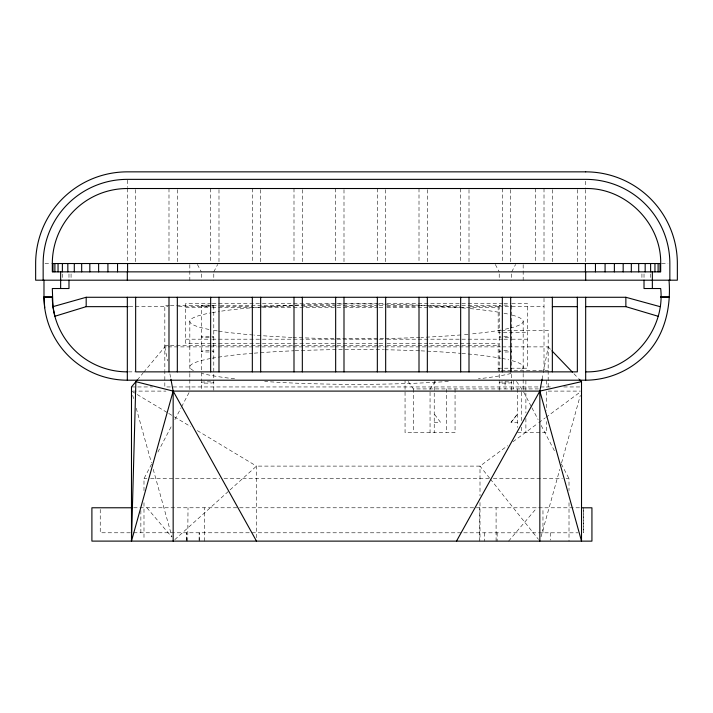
<?xml version="1.0" encoding="UTF-8"?>
<svg xmlns="http://www.w3.org/2000/svg" width="713" height="713" viewBox="0 0 713 713"><rect width="100%" height="100%" fill="white"/><g stroke="black" fill="none" stroke-linecap="round" stroke-linejoin="round"><path stroke-width="0.53" stroke-dasharray="3.56 2.67" d="M140.862 532.798L140.862 508.859M187.733 541.114L188.018 507.772M204.399 541.114L204.408 507.772M479.421 541.122L479.421 507.79M496.088 541.131L496.088 507.79M542.967 532.798L542.967 507.772M542.076 379.236L543.092 373.844M543.297 372.765L548.172 346.883L501.506 346.883M541.033 536.827L559.785 469.323M561.568 462.889L580.32 395.385M143.99 490.669L143.99 478.601L151.717 463.86M157.894 452.06L171.797 425.509M174.89 419.609L181.066 407.818M181.583 406.829L189.31 392.088M213.784 271.858L217.67 264.452M511.72 271.858L515.606 264.452M435.304 381.419L430.055 388.915L430.055 432.666M511.31 422.256L517.558 413.923L510.891 422.256L517.558 422.256M137.297 379.976L142.939 373.193M143.643 372.338L164.828 346.883L167.047 346.883M508.592 541.14L536.925 507.772M174.81 539.625L229.265 490.615M230.094 489.867L256.493 466.106L480.001 466.106L507.603 445.705M512.95 441.757L537.878 423.344M538.77 422.684L545.008 418.076M545.891 417.417L580.623 391.758M45.026 263.525L51.274 263.525M661.726 263.525L667.974 263.525M211.253 303.48L185.656 303.48L185.656 343.336L211.235 343.336M212.367 303.48L261.341 303.48M262.455 303.48L335.912 303.48M337.026 303.48L378.202 303.48M379.316 303.48L385.991 303.48M387.106 303.48L502.861 303.48M503.966 303.48L510.651 303.48M511.765 303.48L527.344 303.48L527.344 368.202L498.173 368.202M169.266 305.449L164.828 305.449L164.828 370.6M170.38 305.449L211.494 305.449M212.608 305.449L219.274 305.449M220.379 305.449L335.948 305.449M337.053 305.449L378.166 305.449M379.28 305.449L385.947 305.449M387.061 305.449L498.173 305.449L498.173 332.49L527.344 332.49M129.24 306.652L167.885 306.652M178.437 306.652L210.656 306.652M220.103 306.652L252.331 306.652M261.769 306.652L293.997 306.652M303.444 306.652L335.663 306.652M345.11 306.652L377.337 306.652M386.776 306.652L419.003 306.652M428.451 306.652L460.669 306.652M470.117 306.652L502.344 306.652M511.782 306.652L544.01 306.652M185.656 307.624L211.235 307.624M212.349 307.624L261.288 307.624M262.393 307.624L378.059 307.624M379.173 307.624L385.849 307.624M386.954 307.624L428.112 307.624M429.217 307.624L498.173 307.624M498.173 330.306L500.392 330.306M501.506 330.306L548.172 330.306L548.172 386.954M185.656 339.192L211.253 339.192M212.367 339.192L261.341 339.192M262.455 339.192L335.912 339.192M337.026 339.192L378.202 339.192M379.316 339.192L385.991 339.192M387.106 339.192L502.861 339.192M503.966 339.192L510.651 339.192M511.765 339.192L527.344 339.192M212.349 343.336L261.288 343.336M262.393 343.336L378.059 343.336M379.173 343.336L385.849 343.336M386.954 343.336L428.112 343.336M429.217 343.336L498.173 343.336L498.173 370.377L500.392 370.377M164.828 345.52L169.266 345.52M170.38 345.52L211.494 345.52M212.608 345.52L219.274 345.52M220.379 345.52L335.948 345.52M337.053 345.52L378.166 345.52M379.28 345.52L385.947 345.52M387.061 345.52L498.173 345.52M168.161 346.883L209.274 346.883M210.38 346.883L217.046 346.883M218.16 346.883L333.72 346.883M334.834 346.883L375.947 346.883M377.052 346.883L383.728 346.883M384.833 346.883L500.392 346.883M501.506 370.377L548.172 370.377M128.42 371.865L134.998 371.865M131.486 386.954L152.6 386.954M550.4 386.954L164.828 386.954L164.828 371.375M563.733 386.954L581.514 386.954M408.139 381.419L413.388 388.915L538.395 388.915M132.6 391.098L166.022 391.098M548.092 391.098L580.4 391.098M434.226 422.256L440.474 422.256L434.226 413.923M517.558 432.666L546.728 432.666L546.728 421.588M143.99 478.601L146.896 478.601M150.55 478.601L219.702 478.601M224.025 478.601L488.975 478.601M493.298 478.601L562.45 478.601M566.104 478.601L569.01 478.601L569.01 490.669M133.643 507.772L580.248 507.79M130.301 532.798L100.239 532.771L100.239 507.772M133.572 532.771L578.02 532.816M132.44 391.678L136.263 393.959M137.217 394.539L167.751 412.854M168.705 413.433L173.473 416.294M174.427 416.864L190.647 426.597M197.332 430.607L256.493 466.106L256.493 537.798M548.172 346.883L550.454 349.254M573.938 373.755L578.484 378.496M146.905 507.772L171.699 536.969M489.635 478.173L480.001 466.106L480.001 495.883M490.321 479.038L538.467 539.385M516.479 381.419L521.729 388.915L521.729 420.634M495.33 264.452L499.216 271.858M523.69 392.088L531.417 406.829M531.934 407.818L538.11 419.609M541.203 425.509L555.106 452.06M561.283 463.86L569.01 478.601M197.394 264.452L201.28 271.858M132.68 395.385L133.572 398.603M136.254 408.246L151.432 462.889M153.215 469.323L171.967 536.827M164.828 346.883L167.466 360.903M169.908 373.844L170.924 379.236M550.258 532.798L550.258 540.089M497.13 532.771L497.13 541.105M484.626 532.771L484.635 541.105M650.265 273.944L650.265 280.191M644.017 273.944L644.017 279.148M641.932 273.944L641.932 280.191M585.676 181.227L585.676 187.483M585.676 189.622L585.676 263.525M577.343 189.622L577.343 263.106M569.01 502.727L569.01 541.105M552.343 189.631L552.343 263.106M546.728 380.582L546.728 387.23M546.728 391.669L546.728 410.51M544.01 188.517L544.01 263.106M544.01 298.319L544.01 370.76M535.677 188.517L535.677 263.106M525.891 380.582L525.891 412.979M525.891 418.451L525.891 432.666M523.173 264.639L523.173 280.191M523.173 321.34L523.173 372.418M523.173 373.514L523.173 391.098M521.729 427.203L521.729 432.666M517.558 388.915L517.558 427.461M513.396 380.582L513.396 388.915M511.72 273.944L511.72 280.191M511.72 305.761L511.72 391.098M510.677 189.631L510.677 261.992M505.062 381.624L505.062 388.915M502.344 188.517L502.344 263.106M499.216 273.944L499.216 280.191M499.216 305.761L499.216 391.098M480.001 502.505L480.001 540.008M469.002 189.631L469.002 263.106M460.669 188.517L460.669 263.106M455.054 388.915L455.054 432.666L405.055 432.666L405.055 380.582M446.721 388.915L446.721 432.666M434.226 380.582L434.226 432.666M427.337 189.631L427.337 263.106M419.003 188.517L419.003 263.106M413.388 388.915L413.388 432.666M385.671 189.631L385.671 263.106M377.337 188.517L377.337 263.106M343.996 189.631L343.996 263.106M335.663 188.517L335.663 263.106M302.33 189.631L302.33 261.992M293.997 188.517L293.997 263.106M260.664 189.631L260.664 263.106M252.331 188.517L252.331 263.106M218.989 189.631L218.989 263.106M213.784 273.944L213.784 280.191M213.784 305.761L213.784 391.098M210.656 188.517L210.656 263.106M201.28 273.944L201.28 280.191M209.15 305.137A6.248 0.651 0 0 0 201.28 305.761L201.28 391.098M189.827 264.639L189.827 280.191M189.827 321.34L189.827 372.418M189.827 373.514L189.827 391.098M177.323 189.631L177.323 263.106M168.99 188.517L168.99 261.992M143.99 502.727L143.99 540.008M135.657 189.622L135.657 263.106M127.324 180.184L127.324 187.483M127.324 188.517L127.324 262.42M71.068 273.944L71.068 279.148M68.983 273.944L68.983 279.148M62.735 273.944L62.735 279.148M512.103 360.68A166.673 17.424 0 0 1 519.536 370.546M511.034 373.452A166.673 17.424 0 0 1 478.396 378.799M448.325 381.464A166.673 17.424 0 0 1 264.675 381.464M234.604 378.799A166.673 17.424 0 0 1 201.966 373.452M193.464 370.546A166.673 17.424 0 0 1 211.075 358.407M212.153 358.211A166.673 17.424 0 0 1 217.242 357.347M218.321 357.177A166.673 17.424 0 0 1 253.186 353.247M254.238 353.167A166.673 17.424 0 0 1 294.059 350.769M295.137 350.725A166.673 17.424 0 0 1 383.647 349.735M384.726 349.753A166.673 17.424 0 0 1 420.019 350.814M421.089 350.858A166.673 17.424 0 0 1 460.865 353.336M461.917 353.425A166.673 17.424 0 0 1 500.847 358.211M501.925 358.407A166.673 17.424 0 0 1 508.761 359.833M512.103 315.093A166.673 17.424 0 0 1 509.929 328.14M508.761 328.426A166.673 17.424 0 0 1 504.002 329.451M500.847 330.048A166.673 17.424 0 0 1 470.17 334.076M468.031 334.281A166.673 17.424 0 0 1 461.917 334.834M460.865 334.923A166.673 17.424 0 0 1 421.089 337.401M420.019 337.445A166.673 17.424 0 0 1 384.726 338.506M383.647 338.523A166.673 17.424 0 0 1 292.981 337.445M291.911 337.401A166.673 17.424 0 0 1 254.238 335.092M253.186 335.012A166.673 17.424 0 0 1 244.969 334.281L232.634 332.998A166.673 17.424 0 0 1 218.321 331.082M217.242 330.912A166.673 17.424 0 0 1 212.153 330.048M208.998 329.451A166.673 17.424 0 0 1 211.075 312.82M212.153 312.624A166.673 17.424 0 0 1 219.417 311.429M221.654 311.1A166.673 17.424 0 0 1 251.083 307.838M252.135 307.749A166.673 17.424 0 0 1 294.059 305.182M295.137 305.137A166.673 17.424 0 0 1 383.647 304.148M384.726 304.166A166.673 17.424 0 0 1 420.019 305.226M421.089 305.28A166.673 17.424 0 0 1 460.865 307.749M461.917 307.838A166.673 17.424 0 0 1 468.031 308.39M470.17 308.595A166.673 17.424 0 0 1 500.847 312.624M504.002 313.221A166.673 17.424 0 0 1 508.761 314.246M511.506 351.179A6.248 0.651 0 0 1 511.506 351.518M508.592 351.919A6.248 0.651 0 0 1 503.85 351.981M501.043 351.812A6.248 0.651 0 0 1 501.043 350.885M503.85 350.716A6.248 0.651 0 0 1 508.592 350.787M211.957 350.885A6.248 0.651 0 0 1 211.957 351.812M209.15 351.981A6.248 0.651 0 0 1 201.28 351.349A6.248 0.651 0 0 1 209.15 350.716M511.506 336.741A6.248 0.651 0 0 1 511.506 337.08M508.592 337.472A6.248 0.651 0 0 1 503.85 337.543M501.043 337.374A6.248 0.651 0 0 1 501.043 336.447M503.85 336.278A6.248 0.651 0 0 1 508.592 336.34M511.506 305.592A6.248 0.651 0 0 1 511.506 305.93M508.592 306.332A6.248 0.651 0 0 1 503.85 306.394M501.043 306.225A6.248 0.651 0 0 1 501.043 305.307M503.85 305.137A6.248 0.651 0 0 1 508.592 305.2M211.957 305.307A6.248 0.651 0 0 1 211.957 306.225M209.15 306.394A6.248 0.651 0 0 1 201.28 305.761M211.957 336.447A6.248 0.651 0 0 1 211.957 337.374M209.15 337.543A6.248 0.651 0 0 1 201.28 336.91A6.248 0.651 0 0 1 209.15 336.278M583.59 532.789L583.582 507.799L583.59 532.789M199.203 541.131L199.194 532.771L199.141 541.105M186.753 541.105L186.753 532.771L186.699 541.131M502.344 383.059A6.248 0.651 0 0 0 511.72 382.489A6.248 0.651 0 0 0 502.344 381.927A6.248 0.651 0 0 0 502.344 383.059M204.408 383.059A6.248 0.651 0 0 0 213.784 382.489A6.248 0.651 0 0 0 204.408 381.927A6.248 0.651 0 0 0 204.408 383.059"/><path stroke-width="1.07" d="M660.684 263.525L660.675 271.858L52.334 271.858L52.316 263.525A75.008 75.008 0 0 1 127.324 188.517L585.676 188.517C625.773 187.679 661.521 223.436 660.684 263.525L52.316 263.525M170.924 379.236L173.161 391.098L131.486 541.105L135.88 381.678L173.161 391.098L539.839 391.098L581.514 381.651L581.514 541.105L539.839 391.098L542.076 379.236M585.676 371.865C629.151 372.961 665.505 331.34 660.684 288.524L644.017 288.524L644.017 280.191M669.017 280.191C671.236 307.339 664.757 336.322 644.605 355.787C629.08 371.197 607.547 380.118 585.676 380.198L127.324 380.198A83.341 83.341 0 0 1 43.983 296.858L43.983 280.191M456.507 541.105L539.839 391.098L539.839 541.105M137.297 379.976L131.486 386.954L131.486 541.105M128.144 306.652L86.184 306.652L54.874 316.269L52.958 306.652L52.316 288.524L68.983 288.524L68.983 280.191M52.958 306.652L86.184 297.276L625.862 297.276L660.042 306.652M52.316 296.858L43.983 296.858L44.696 307.74M660.684 296.858L669.017 296.858M44.01 297.276L52.316 297.276A75.008 75.008 0 0 0 127.324 371.865M660.657 297.276L668.99 297.276M552.343 306.652L577.343 306.652M585.676 306.652L625.862 306.652L658.126 316.269M131.994 507.772L91.897 507.772L91.897 541.105L591.933 541.14L591.933 507.799L581.353 507.799M551.969 350.841L572.423 372.177M579.241 379.289L581.514 381.651M256.493 541.105L173.161 391.098L173.161 541.105M669.846 280.191L669.846 263.525A84.17 84.17 0 0 0 585.676 179.355L127.324 179.355A84.17 84.17 0 0 0 43.154 263.525L43.154 280.191M660.024 263.525L660.024 271.858M658.108 263.525L658.108 271.858M654.953 263.525L654.953 271.858M652.35 271.858L652.35 288.524M650.621 263.525L650.621 271.858M645.167 263.525L645.167 271.858M638.705 263.525L638.705 271.858M631.326 263.525L631.326 271.858M625.862 297.276L625.862 306.652M623.171 263.525L623.171 271.858M614.374 263.525L614.374 271.858M605.087 263.525L605.087 271.858M595.462 263.525L595.462 271.858M585.676 271.858L585.676 280.191M585.676 297.276L585.676 380.198M585.409 263.525L585.409 271.858M577.343 297.276L577.343 371.865L135.657 371.865L135.657 297.276M552.343 297.276L552.343 371.865M510.677 297.276L510.677 371.865M502.344 297.276L502.344 371.865M469.002 297.276L469.002 371.865M460.669 297.276L460.669 371.865M427.337 297.276L427.337 371.865M419.003 297.276L419.003 371.865M385.671 297.276L385.671 371.865M377.337 297.276L377.337 371.865M343.996 297.276L343.996 371.865M335.663 297.276L335.663 371.865M302.33 297.276L302.33 371.865M293.997 297.276L293.997 371.865M260.664 297.276L260.664 371.865M252.331 297.276L252.331 371.865M218.989 297.276L218.989 371.865M210.656 297.276L210.656 371.865M177.323 297.276L177.323 371.865M168.99 297.276L168.99 371.865M127.591 263.525L127.591 271.858M127.324 271.858L127.324 280.191M127.324 297.276L127.324 380.198M117.538 263.525L117.538 271.858M107.913 263.525L107.913 271.858M98.626 263.525L98.626 271.858M89.829 263.525L89.829 271.858M86.184 297.276L86.184 306.652M81.674 263.525L81.674 271.858M74.295 263.525L74.295 271.858M67.833 263.525L67.833 271.858M62.379 263.525L62.379 271.858M60.65 271.858L60.65 288.524M58.047 263.525L58.047 271.858M54.892 263.525L54.892 271.858M52.976 263.525L52.976 271.858M585.676 171.851L127.324 171.851A91.674 91.674 0 0 0 35.65 263.525L35.65 280.191L677.35 280.191L677.35 263.525A91.674 91.674 0 0 0 585.676 171.851"/></g></svg>
